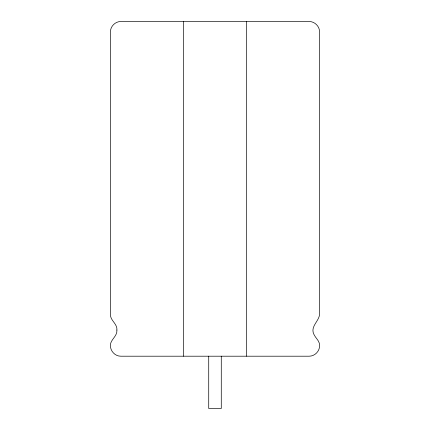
<?xml version="1.0" encoding="UTF-8"?>
<svg xmlns="http://www.w3.org/2000/svg" width="430" height="430" viewBox="0 0 430 430"><rect width="100%" height="100%" fill="white"/><g stroke="black" fill="none" stroke-linecap="round" stroke-linejoin="round"><path stroke-width="0.64" d="M246.379 21.5L246.379 356.201M221.278 356.201L221.278 408.5L208.722 408.5L208.722 356.201M183.621 21.5L183.621 356.201M116.906 330.052C117.358 335.395 112.337 338.485 110.763 343.038C108.93 349.402 114.24 356.325 120.862 356.201L309.138 356.201C314.733 356.239 319.63 351.342 319.592 345.741C319.915 341.06 315.744 338.378 313.991 334.54C309.885 326.692 318.974 321.414 319.592 314.362L319.592 31.96C319.63 26.359 314.733 21.462 309.138 21.5L120.862 21.5C115.267 21.462 110.37 26.359 110.408 31.96L110.408 314.362C110.166 320.56 117.487 323.715 116.906 330.052"/></g></svg>
